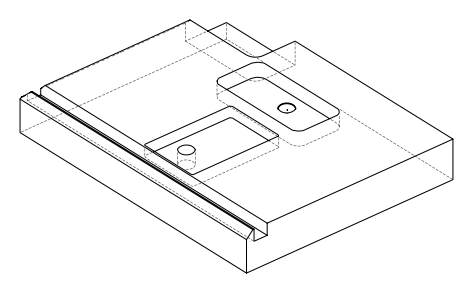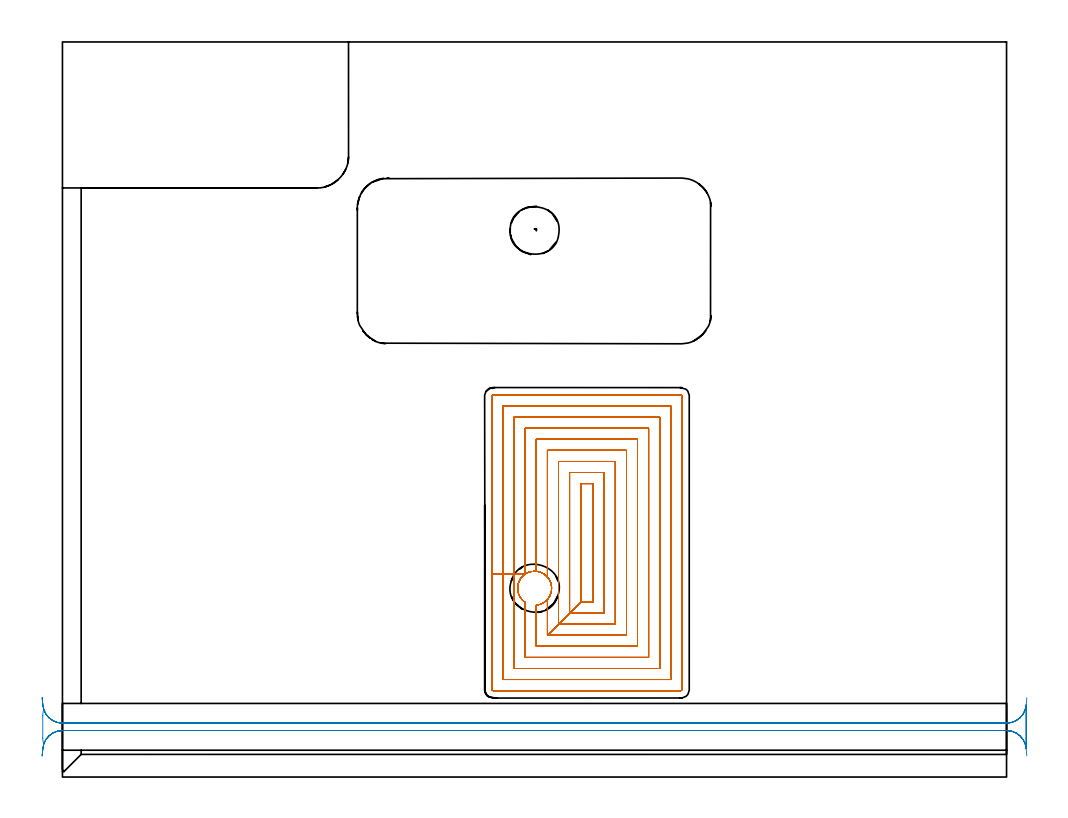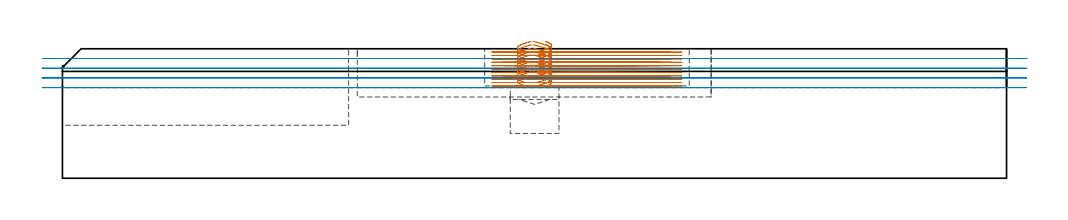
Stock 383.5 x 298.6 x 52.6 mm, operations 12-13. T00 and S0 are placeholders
(PLAN: 13 operations, 7 tool changes, 95.4 min)
(1 SPOT_DRILL | STEP1POCKET | NXT0321_9005460120000 | 0.05 min | 1884 mm3)
(2 SPOT_DRILL_1 | STEP1POCKET_1 | NXT0321_9005460120000 | 0.05 min | 2392 mm3)
(3 DRILL_BLIND_HOLE_INTO_CENTER | STEP1POCKET | NXT0301_128 | 0.09 min | 1872 mm3)
(4 DRILL_BLIND_HOLE_INTO_CENTER_1 | STEP1POCKET_1 | NXT0301_128 | 0.02 min | 0 mm3)
(5 MILL_ROUGH_BLIND_HOLE_CONTOUR | STEP1POCKET | NXT0201_013 | Spiral | 1.15 min | 6823 mm3)
(6 MILL_ROUGH_BLIND_HOLE_CONTOUR_1 | STEP1POCKET_1 | NXT0201_013 | Spiral | 0.23 min | 4014 mm3)
(7 AREA_MILL | FG_CHAMFER_SURFACE | UGT0205_001 | 0.33 min | 452 mm3)
(8 AREA_MILL_1 | FG_CHAMFER_SURFACE_1 | UGT0205_001 | 5.23 min | 6320 mm3)
(9 AREA_MILL_2 | FG_CHAMFER_SURFACE_2 | UGT0205_001 | 12.35 min | 16038 mm3)
(10 MILL_CORNER_NOTCH_RECTANGULAR | CORNER_NOTCH_RECTANGULAR | UGT0201_008 | Follow Part, ap 4, ae 75% | 11.73 min | 213066 mm3)
(11 MILL_RECTANGULAR_POCKET | POCKET_RECTANGULAR_STRAIGHT | UGT0201_094 | Follow Part, ap 5, ae 75% | 5.11 min | 181054 mm3)
(12 MILL_RECTANGULAR_POCKET_1 | POCKET_RECTANGULAR_STRAIGHT_1 | UGT0201_014 | Follow Part, ap 1.5, ae 75% | 52.23 min | 153447 mm3)
(13 MILL_RECTANGULAR_SLOT | SLOT_RECTANGULAR | UGT0201_008 | Follow Part, ap 4, ae 75% | 6.79 min | 114852 mm3)
(TOOL NXT0321_9005460120000 | NC Spot Drill, 142deg, 12mm, Carbide, Uncoated | D12 PA142 FL30 Z2)
(TOOL NXT0301_128 | Carbide Drill 12mm [861.1-1200-036A1-GP GC34] | D12 PA150 FL37.4 Z2)
(TOOL NXT0201_013 | ENDMILL 10mm | D10 FL30 Z4)
(TOOL UGT0205_001 | Chamfer Mill 20 x 3 x 45 deg. | D20 FL50 Z2)
(TOOL UGT0201_008 | End Mill 16 mm | D16 FL32 Z4)
(TOOL UGT0201_094 | End mill 20 mm | D20 FL38 Z4)
(TOOL UGT0201_014 | End mill 6 mm | D6 FL24 Z4)
(OP 12 MILL_RECTANGULAR_POCKET_1)
G17 G21 G94 G90
T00 M6
G54
G17 G0 G90 X191.253 Y83.584 S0 M3
G43 Z62.6 H0
Z55.6
G94 G1 X191.741 Y83.587 Z55.469 F250.
X192.351 Y83.579 Z55.306
X192.802 Y83.535 Z55.184
X193.359 Y83.407 Z55.031
X193.967 Y83.258 Z54.863
X194.324 Y83.134 Z54.762
X195.002 Y82.798 Z54.559
X195.468 Y82.557 Z54.419
X195.736 Y82.357 Z54.329
X196.032 Y82.135 Z54.23
X196.66 Y81.614 Z54.011
X196.711 Y81.566 Z53.993
X197.09 Y81.115 Z53.835
X197.16 Y81.025 Z53.804
X197.643 Y80.39 Z53.59
X197.877 Y79.963 Z53.46
X198.204 Y79.26 Z53.252
X198.281 Y79.067 Z53.196
X198.363 Y78.862 Z53.137
X198.491 Y78.339 Z52.993
X198.622 Y77.726 Z52.825
X198.685 Y77.267 Z52.701
X198.687 Y76.724 Z52.555
X198.678 Y76.12 Z52.394
X198.63 Y75.67 Z52.272
X198.499 Y75.104 Z52.117
X198.354 Y74.523 Z51.956
X198.198 Y74.101 Z51.836
X197.629 Y72.989 Z51.501
X197. Y72.184 Z51.227
Y57.6 F500.
X210.5 Y71.1
X215.6
Y119.2
X210.5
Y71.1
X206. Y66.6
X220.1
Y123.7
X206.
Y66.6
X201.5 Y62.1
X224.6
Y128.2
X201.5
Y62.1
X197. Y57.6
X229.1
Y132.7
X197.
Y81.222
G0 X196.102 Y82.076 Z55.6
G1 X196.66 Y81.614 Z55.406 F250.
X196.711 Y81.566 Z55.387
X197.09 Y81.115 Z55.229
X197.16 Y81.025 Z55.199
X197.643 Y80.39 Z54.985
X197.877 Y79.963 Z54.854
X198.204 Y79.26 Z54.647
X198.281 Y79.067 Z54.591
X198.363 Y78.862 Z54.532
X198.491 Y78.339 Z54.388
X198.622 Y77.726 Z54.22
X198.685 Y77.267 Z54.095
X198.687 Y76.724 Z53.95
X198.678 Y76.12 Z53.788
X198.63 Y75.67 Z53.667
X198.499 Y75.104 Z53.511
X198.354 Y74.523 Z53.351
X198.198 Y74.101 Z53.23
X197.629 Y72.989 Z52.895
X197.198 Y72.423 Z52.705
X197.114 Y72.32 Z52.669
X196.69 Y71.814 Z52.492
X196.632 Y71.755 Z52.47
X196.164 Y71.37 Z52.308
X196.068 Y71.296 Z52.275
X195.448 Y70.829 Z52.067
X195.021 Y70.604 Z51.938
X194.379 Y70.305 Z51.748
X194.273 Y70.256 Z51.717
X193.937 Y70.129 Z51.621
X192.785 Y69.869 Z51.304
X192.5 Y69.834 Z51.227
Y53.1 F500.
X233.6
Y137.2
X192.5
Y83.565
G0 X190.472 Y83.458 Z55.6
G1 X190.128 Y83.384 Z55.506 F250.
X189.591 Y83.249 Z55.357
X189.369 Y83.163 Z55.293
X188.487 Y82.753 Z55.033
X188.156 Y82.576 Z54.932
X188.114 Y82.549 Z54.919
X187.473 Y82.058 Z54.702
X186.912 Y81.587 Z54.506
X186.418 Y80.996 Z54.3
X185.956 Y80.393 Z54.096
X185.932 Y80.354 Z54.084
X185.337 Y79.153 Z53.725
X185.259 Y78.927 Z53.661
X185.104 Y78.308 Z53.49
X184.971 Y77.737 Z53.333
X184.922 Y77.29 Z53.212
X184.913 Y76.689 Z53.051
X184.914 Y76.142 Z52.904
X184.975 Y75.684 Z52.781
X185.106 Y75.073 Z52.613
X185.243 Y74.514 Z52.459
X185.686 Y73.493 Z52.161
X185.93 Y73.047 Z52.025
X186.418 Y72.404 Z51.808
X186.886 Y71.837 Z51.611
X187.482 Y71.337 Z51.403
X188. Y70.935 Z51.227
Y48.6 F500.
X238.1
Y141.7
X188.
Y82.461
X183.5
Y44.1
X242.6
Y146.2
X183.5
Y82.461
X179.
Y39.6
X247.1
Y150.7
X179.
Y82.461
X174.5
Y35.5
G3 X174.9 Y35.1 R0.4
G1 X251.2
G3 X251.6 Y35.5 R0.4
G1 Y154.8
G3 X251.2 Y155.2 R0.4
G1 X174.9
G3 X174.5 Y154.8 R0.4
G1 Y82.461
Y81.461
G0 X191.253 Y83.584 Z54.227
G1 X191.741 Y83.587 Z54.096 F250.
X192.351 Y83.579 Z53.933
X192.8 Y83.535 Z53.812
X193.422 Y83.392 Z53.641
X193.967 Y83.258 Z53.491
X194.324 Y83.134 Z53.389
X195. Y82.799 Z53.187
X195.472 Y82.555 Z53.045
X196.032 Y82.135 Z52.857
X196.66 Y81.614 Z52.639
X196.71 Y81.566 Z52.62
X197.09 Y81.115 Z52.462
X197.16 Y81.025 Z52.431
X197.643 Y80.39 Z52.218
X197.877 Y79.963 Z52.087
X198.204 Y79.26 Z51.879
X198.363 Y78.862 Z51.765
X198.491 Y78.339 Z51.62
X198.622 Y77.726 Z51.452
X198.685 Y77.267 Z51.328
X198.687 Y76.724 Z51.183
X198.678 Y76.12 Z51.021
X198.63 Y75.67 Z50.9
X198.499 Y75.104 Z50.744
X198.354 Y74.523 Z50.583
X198.198 Y74.101 Z50.463
X197.883 Y73.468 Z50.274
X197.63 Y72.99 Z50.128
X197. Y72.184 Z49.854
Y57.6 F500.
X210.5 Y71.1
X215.6
Y119.2
X210.5
Y71.1
X206. Y66.6
X220.1
Y123.7
X206.
Y66.6
X201.5 Y62.1
X224.6
Y128.2
X201.5
Y62.1
X197. Y57.6
X229.1
Y132.7
X197.
Y81.222
G0 X196.102 Y82.076 Z54.227
G1 X196.66 Y81.614 Z54.033 F250.
X196.71 Y81.566 Z54.014
X197.09 Y81.115 Z53.856
X197.16 Y81.025 Z53.826
X197.643 Y80.39 Z53.612
X197.877 Y79.963 Z53.482
X198.204 Y79.26 Z53.274
X198.363 Y78.862 Z53.159
X198.491 Y78.339 Z53.015
X198.622 Y77.726 Z52.847
X198.685 Y77.267 Z52.723
X198.687 Y76.724 Z52.577
X198.678 Y76.12 Z52.415
X198.63 Y75.67 Z52.294
X198.499 Y75.104 Z52.138
X198.354 Y74.523 Z51.978
X198.198 Y74.101 Z51.857
X197.883 Y73.468 Z51.668
X197.63 Y72.99 Z51.523
X197.188 Y72.411 Z51.328
X197.114 Y72.32 Z51.296
X196.69 Y71.814 Z51.12
X196.632 Y71.756 Z51.098
X196.152 Y71.361 Z50.931
X196.068 Y71.296 Z50.902
X195.448 Y70.829 Z50.695
X195.021 Y70.604 Z50.565
X194.273 Y70.256 Z50.344
X193.937 Y70.129 Z50.248
X193.391 Y69.999 Z50.097
X192.785 Y69.869 Z49.931
X192.5 Y69.834 Z49.854
Y53.1 F500.
X233.6
Y137.2
X192.5
Y83.565
G0 X190.472 Y83.458 Z54.227
G1 X190.128 Y83.384 Z54.133 F250.
X189.591 Y83.249 Z53.984
X189.369 Y83.163 Z53.921
X188.487 Y82.753 Z53.66
X188.156 Y82.576 Z53.559
X188.114 Y82.549 Z53.546
X187.473 Y82.058 Z53.33
X186.912 Y81.587 Z53.133
X186.418 Y80.996 Z52.927
X185.956 Y80.393 Z52.724
X185.932 Y80.354 Z52.711
X185.337 Y79.153 Z52.352
X185.259 Y78.927 Z52.288
X185.12 Y78.371 Z52.134
X184.971 Y77.735 Z51.96
X184.922 Y77.29 Z51.839
X184.914 Y76.751 Z51.695
X184.915 Y76.14 Z51.531
X184.975 Y75.684 Z51.408
X185.106 Y75.073 Z51.241
X185.243 Y74.514 Z51.087
X185.429 Y74.041 Z50.95
X185.686 Y73.493 Z50.788
X185.93 Y73.047 Z50.652
X186.418 Y72.404 Z50.436
X186.886 Y71.837 Z50.239
X187.482 Y71.337 Z50.03
X188. Y70.935 Z49.854
Y48.6 F500.
X238.1
Y141.7
X188.
Y82.461
X183.5
Y44.1
X242.6
Y146.2
X183.5
Y82.461
X179.
Y39.6
X247.1
Y150.7
X179.
Y82.461
X174.5
Y35.5
G3 X174.9 Y35.1 R0.4
G1 X251.2
G3 X251.6 Y35.5 R0.4
G1 Y154.8
G3 X251.2 Y155.2 R0.4
G1 X174.9
G3 X174.5 Y154.8 R0.4
G1 Y82.461
Y81.461
G0 X191.253 Y83.584 Z52.854
G1 X191.741 Y83.587 Z52.724 F250.
X192.351 Y83.579 Z52.56
X192.8 Y83.535 Z52.439
X193.422 Y83.392 Z52.268
X193.967 Y83.258 Z52.118
X194.323 Y83.134 Z52.017
X195.05 Y82.773 Z51.799
X195.471 Y82.555 Z51.672
X196.041 Y82.127 Z51.481
X196.66 Y81.614 Z51.266
X196.71 Y81.567 Z51.248
X197.097 Y81.106 Z51.086
X197.21 Y80.96 Z51.037
X197.643 Y80.39 Z50.845
X197.877 Y79.963 Z50.714
X198.204 Y79.26 Z50.507
X198.363 Y78.862 Z50.392
X198.491 Y78.339 Z50.248
X198.622 Y77.726 Z50.08
X198.685 Y77.267 Z49.955
X198.687 Y76.724 Z49.81
X198.678 Y76.12 Z49.648
X198.63 Y75.67 Z49.527
X198.499 Y75.104 Z49.371
X198.355 Y74.524 Z49.211
X198.196 Y74.098 Z49.089
X197.884 Y73.469 Z48.901
X197.628 Y72.987 Z48.755
X197. Y72.184 Z48.482
Y57.6 F500.
X210.5 Y71.1
X215.6
Y119.2
X210.5
Y71.1
X206. Y66.6
X220.1
Y123.7
X206.
Y66.6
X201.5 Y62.1
X224.6
Y128.2
X201.5
Y62.1
X197. Y57.6
X229.1
Y132.7
X197.
Y81.221
G0 X196.102 Y82.076 Z52.854
G1 X196.66 Y81.614 Z52.66 F250.
X196.71 Y81.567 Z52.642
X197.097 Y81.106 Z52.481
X197.21 Y80.96 Z52.431
X197.643 Y80.39 Z52.239
X197.877 Y79.963 Z52.109
X198.204 Y79.26 Z51.901
X198.363 Y78.862 Z51.786
X198.491 Y78.339 Z51.642
X198.622 Y77.726 Z51.474
X198.685 Y77.267 Z51.35
X198.687 Y76.724 Z51.204
X198.678 Y76.12 Z51.043
X198.63 Y75.67 Z50.921
X198.499 Y75.104 Z50.766
X198.355 Y74.524 Z50.605
X198.196 Y74.098 Z50.484
X197.884 Y73.469 Z50.296
X197.628 Y72.987 Z50.149
X197.191 Y72.415 Z49.956
X197.07 Y72.268 Z49.906
X196.69 Y71.814 Z49.747
X196.632 Y71.756 Z49.725
X196.159 Y71.367 Z49.561
X196.006 Y71.249 Z49.509
X195.444 Y70.827 Z49.321
X195.021 Y70.604 Z49.192
X194.273 Y70.256 Z48.971
X193.937 Y70.129 Z48.875
X193.391 Y69.999 Z48.725
X192.785 Y69.869 Z48.559
X192.5 Y69.834 Z48.482
Y53.1 F500.
X233.6
Y137.2
X192.5
Y83.565
G0 X190.472 Y83.458 Z52.854
G1 X190.128 Y83.384 Z52.76 F250.
X189.591 Y83.249 Z52.612
X189.369 Y83.163 Z52.548
X188.487 Y82.753 Z52.287
X188.156 Y82.576 Z52.187
X188.114 Y82.549 Z52.174
X187.463 Y82.05 Z51.954
X186.912 Y81.587 Z51.761
X186.418 Y80.996 Z51.554
X185.956 Y80.393 Z51.351
X185.932 Y80.354 Z51.339
X185.337 Y79.153 Z50.979
X185.259 Y78.927 Z50.915
X185.12 Y78.371 Z50.762
X184.971 Y77.735 Z50.587
X184.942 Y77.47 Z50.515
X184.922 Y77.29 Z50.467
X184.914 Y76.751 Z50.322
X184.915 Y76.14 Z50.159
X184.975 Y75.684 Z50.036
X185.106 Y75.073 Z49.868
X185.243 Y74.514 Z49.714
X185.429 Y74.041 Z49.578
X185.686 Y73.493 Z49.416
X185.93 Y73.047 Z49.279
X186.425 Y72.395 Z49.06
X186.886 Y71.838 Z48.866
X187.492 Y71.328 Z48.654
X188. Y70.935 Z48.482
Y48.6 F500.
X238.1
Y141.7
X188.
Y82.461
X183.5
Y44.1
X242.6
Y146.2
X183.5
Y82.461
X179.
Y39.6
X247.1
Y150.7
X179.
Y82.461
X174.5
Y35.5
G3 X174.9 Y35.1 R0.4
G1 X251.2
G3 X251.6 Y35.5 R0.4
G1 Y154.8
G3 X251.2 Y155.2 R0.4
G1 X174.9
G3 X174.5 Y154.8 R0.4
G1 Y82.461
Y81.461
G0 X191.253 Y83.584 Z51.482
G1 X191.741 Y83.587 Z51.351 F250.
X192.351 Y83.579 Z51.187
X192.802 Y83.535 Z51.066
X193.359 Y83.407 Z50.913
X193.967 Y83.258 Z50.745
X194.323 Y83.134 Z50.644
X195.056 Y82.77 Z50.425
X195.468 Y82.558 Z50.301
X196.041 Y82.127 Z50.109
X196.66 Y81.614 Z49.893
X196.71 Y81.567 Z49.875
X197.094 Y81.109 Z49.715
X197.273 Y80.877 Z49.636
X197.643 Y80.39 Z49.472
X197.877 Y79.963 Z49.342
X198.204 Y79.26 Z49.134
X198.363 Y78.862 Z49.019
X198.491 Y78.339 Z48.875
X198.622 Y77.726 Z48.707
X198.685 Y77.267 Z48.583
X198.687 Y76.724 Z48.437
X198.678 Y76.12 Z48.275
X198.63 Y75.67 Z48.154
X198.499 Y75.104 Z47.999
X198.355 Y74.525 Z47.838
X198.195 Y74.097 Z47.716
X198.168 Y74.041 Z47.699
X197.884 Y73.469 Z47.528
X197.627 Y72.986 Z47.382
X197. Y72.184 Z47.109
Y57.6 F500.
X210.5 Y71.1
X215.6
Y119.2
X210.5
Y71.1
X206. Y66.6
X220.1
Y123.7
X206.
Y66.6
X201.5 Y62.1
X224.6
Y128.2
X201.5
Y62.1
X197. Y57.6
X229.1
Y132.7
X197.
Y81.221
G0 X196.102 Y82.076 Z51.482
G1 X196.66 Y81.614 Z51.288 F250.
X196.71 Y81.567 Z51.269
X197.094 Y81.109 Z51.109
X197.273 Y80.877 Z51.03
X197.643 Y80.39 Z50.867
X197.877 Y79.963 Z50.736
X198.204 Y79.26 Z50.528
X198.363 Y78.862 Z50.414
X198.491 Y78.339 Z50.269
X198.622 Y77.726 Z50.101
X198.685 Y77.267 Z49.977
X198.687 Y76.724 Z49.832
X198.678 Y76.12 Z49.67
X198.63 Y75.67 Z49.549
X198.499 Y75.104 Z49.393
X198.355 Y74.525 Z49.233
X198.195 Y74.097 Z49.111
X198.168 Y74.041 Z49.094
X197.884 Y73.469 Z48.923
X197.627 Y72.986 Z48.776
X197.015 Y72.203 Z48.51
X196.69 Y71.814 Z48.374
X196.632 Y71.755 Z48.352
X196.169 Y71.374 Z48.191
X196.006 Y71.249 Z48.136
X195.444 Y70.827 Z47.948
X195.021 Y70.604 Z47.82
X194.273 Y70.256 Z47.599
X193.937 Y70.129 Z47.502
X193.391 Y69.999 Z47.352
X192.785 Y69.869 Z47.186
X192.5 Y69.834 Z47.109
Y53.1 F500.
X233.6
Y137.2
X192.5
Y83.565
G0 X190.472 Y83.458 Z51.482
G1 X190.128 Y83.384 Z51.387 F250.
X189.591 Y83.249 Z51.239
X189.369 Y83.163 Z51.175
X188.487 Y82.753 Z50.915
X188.156 Y82.576 Z50.814
X188.114 Y82.549 Z50.801
X187.461 Y82.049 Z50.58
X186.912 Y81.587 Z50.388
X186.418 Y80.996 Z50.182
X185.956 Y80.393 Z49.978
X185.932 Y80.354 Z49.966
X185.337 Y79.153 Z49.607
X185.259 Y78.927 Z49.543
X185.104 Y78.308 Z49.372
X184.971 Y77.737 Z49.215
X184.922 Y77.29 Z49.094
X184.913 Y76.689 Z48.933
X184.914 Y76.142 Z48.786
X184.975 Y75.684 Z48.663
X185.106 Y75.073 Z48.495
X185.243 Y74.514 Z48.341
X185.686 Y73.493 Z48.043
X185.93 Y73.047 Z47.906
X186.423 Y72.398 Z47.688
X186.886 Y71.838 Z47.493
X187.488 Y71.332 Z47.283
X188. Y70.935 Z47.109
Y48.6 F500.
X238.1
Y141.7
X188.
Y82.461
X183.5
Y44.1
X242.6
Y146.2
X183.5
Y82.461
X179.
Y39.6
X247.1
Y150.7
X179.
Y82.461
X174.5
Y35.5
G3 X174.9 Y35.1 R0.4
G1 X251.2
G3 X251.6 Y35.5 R0.4
G1 Y154.8
G3 X251.2 Y155.2 R0.4
G1 X174.9
G3 X174.5 Y154.8 R0.4
G1 Y82.461
Y81.461
G0 X191.253 Y83.584 Z50.109
G1 X191.741 Y83.587 Z49.978 F250.
X192.351 Y83.579 Z49.815
X192.802 Y83.535 Z49.693
X193.359 Y83.407 Z49.54
X193.967 Y83.258 Z49.372
X194.324 Y83.134 Z49.271
X195.002 Y82.798 Z49.069
X195.468 Y82.557 Z48.928
X196.032 Y82.135 Z48.739
X196.66 Y81.614 Z48.52
X196.71 Y81.566 Z48.502
X197.086 Y81.12 Z48.346
X197.273 Y80.877 Z48.263
X197.643 Y80.39 Z48.099
X197.877 Y79.963 Z47.969
X198.204 Y79.26 Z47.761
X198.363 Y78.862 Z47.646
X198.491 Y78.339 Z47.502
X198.622 Y77.726 Z47.334
X198.685 Y77.267 Z47.21
X198.687 Y76.724 Z47.065
X198.678 Y76.12 Z46.903
X198.63 Y75.67 Z46.782
X198.499 Y75.104 Z46.626
X198.355 Y74.525 Z46.466
X198.195 Y74.097 Z46.344
X198.168 Y74.041 Z46.327
X197.883 Y73.468 Z46.155
X197.629 Y72.989 Z46.01
X197.202 Y72.428 Z45.821
X197. Y72.184 Z45.736
Y57.6 F500.
X210.5 Y71.1
X215.6
Y119.2
X210.5
Y71.1
X206. Y66.6
X220.1
Y123.7
X206.
Y66.6
X201.5 Y62.1
X224.6
Y128.2
X201.5
Y62.1
X197. Y57.6
X229.1
Y132.7
X197.
Y81.222
G0 X196.102 Y82.076 Z50.109
G1 X196.66 Y81.614 Z49.915 F250.
X196.71 Y81.566 Z49.896
X197.086 Y81.12 Z49.74
X197.273 Y80.877 Z49.658
X197.643 Y80.39 Z49.494
X197.877 Y79.963 Z49.363
X198.204 Y79.26 Z49.156
X198.363 Y78.862 Z49.041
X198.491 Y78.339 Z48.897
X198.622 Y77.726 Z48.729
X198.685 Y77.267 Z48.604
X198.687 Y76.724 Z48.459
X198.678 Y76.12 Z48.297
X198.63 Y75.67 Z48.176
X198.499 Y75.104 Z48.02
X198.355 Y74.525 Z47.86
X198.195 Y74.097 Z47.738
X198.168 Y74.041 Z47.721
X197.883 Y73.468 Z47.55
X197.629 Y72.989 Z47.405
X197.202 Y72.428 Z47.216
X197.015 Y72.203 Z47.137
X196.69 Y71.814 Z47.001
X196.632 Y71.755 Z46.979
X196.164 Y71.37 Z46.817
X196.068 Y71.296 Z46.784
X195.448 Y70.829 Z46.577
X195.021 Y70.604 Z46.447
X194.273 Y70.256 Z46.226
X193.937 Y70.129 Z46.13
X193.391 Y69.999 Z45.979
X192.785 Y69.869 Z45.813
X192.5 Y69.834 Z45.736
Y53.1 F500.
X233.6
Y137.2
X192.5
Y83.565
G0 X190.472 Y83.458 Z50.109
G1 X190.128 Y83.384 Z50.015 F250.
X189.591 Y83.249 Z49.866
X189.369 Y83.163 Z49.802
X188.487 Y82.753 Z49.542
X188.156 Y82.576 Z49.441
X188.114 Y82.549 Z49.428
X187.476 Y82.06 Z49.213
X186.912 Y81.587 Z49.015
X186.418 Y80.996 Z48.809
X185.956 Y80.393 Z48.605
X185.932 Y80.354 Z48.593
X185.337 Y79.153 Z48.234
X185.259 Y78.927 Z48.17
X185.104 Y78.308 Z47.999
X184.971 Y77.737 Z47.842
X184.922 Y77.29 Z47.721
X184.913 Y76.689 Z47.56
X184.914 Y76.142 Z47.414
X184.975 Y75.684 Z47.29
X185.106 Y75.073 Z47.122
X185.243 Y74.514 Z46.968
X185.686 Y73.493 Z46.67
X185.93 Y73.047 Z46.534
X186.42 Y72.402 Z46.317
X186.886 Y71.837 Z46.12
X187.484 Y71.335 Z45.911
X188. Y70.935 Z45.736
Y48.6 F500.
X238.1
Y141.7
X188.
Y82.461
X183.5
Y44.1
X242.6
Y146.2
X183.5
Y82.461
X179.
Y39.6
X247.1
Y150.7
X179.
Y82.461
X174.5
Y35.5
G3 X174.9 Y35.1 R0.4
G1 X251.2
G3 X251.6 Y35.5 R0.4
G1 Y154.8
G3 X251.2 Y155.2 R0.4
G1 X174.9
G3 X174.5 Y154.8 R0.4
G1 Y82.461
Y81.461
G0 X191.253 Y83.584 Z48.736
G1 X191.741 Y83.587 Z48.606 F250.
X192.351 Y83.579 Z48.442
X192.802 Y83.535 Z48.321
X193.359 Y83.407 Z48.167
X193.967 Y83.258 Z48.
X194.324 Y83.134 Z47.899
X195.002 Y82.798 Z47.696
X195.468 Y82.557 Z47.555
X196.032 Y82.135 Z47.366
X196.66 Y81.614 Z47.148
X196.71 Y81.566 Z47.129
X197.09 Y81.115 Z46.971
X197.16 Y81.025 Z46.941
X197.643 Y80.39 Z46.727
X197.877 Y79.963 Z46.596
X198.204 Y79.26 Z46.389
X198.363 Y78.862 Z46.274
X198.491 Y78.339 Z46.13
X198.622 Y77.726 Z45.962
X198.685 Y77.267 Z45.837
X198.687 Y76.724 Z45.692
X198.678 Y76.12 Z45.53
X198.63 Y75.67 Z45.409
X198.499 Y75.104 Z45.253
X198.354 Y74.523 Z45.093
X198.198 Y74.101 Z44.972
X197.883 Y73.468 Z44.783
X197.629 Y72.989 Z44.637
X197. Y72.184 Z44.364
Y57.6 F500.
X210.5 Y71.1
X215.6
Y119.2
X210.5
Y71.1
X206. Y66.6
X220.1
Y123.7
X206.
Y66.6
X201.5 Y62.1
X224.6
Y128.2
X201.5
Y62.1
X197. Y57.6
X229.1
Y132.7
X197.
Y81.222
G0 X196.102 Y82.076 Z48.736
G1 X196.66 Y81.614 Z48.542 F250.
X196.71 Y81.566 Z48.524
X197.09 Y81.115 Z48.365
X197.16 Y81.025 Z48.335
X197.643 Y80.39 Z48.121
X197.877 Y79.963 Z47.991
X198.204 Y79.26 Z47.783
X198.363 Y78.862 Z47.668
X198.491 Y78.339 Z47.524
X198.622 Y77.726 Z47.356
X198.685 Y77.267 Z47.232
X198.687 Y76.724 Z47.086
X198.678 Y76.12 Z46.925
X198.63 Y75.67 Z46.803
X198.499 Y75.104 Z46.648
X198.354 Y74.523 Z46.487
X198.198 Y74.101 Z46.366
X197.883 Y73.468 Z46.177
X197.629 Y72.989 Z46.032
X197.198 Y72.423 Z45.841
X197.114 Y72.32 Z45.806
X196.69 Y71.814 Z45.629
X196.632 Y71.755 Z45.606
X196.164 Y71.37 Z45.444
X196.068 Y71.296 Z45.412
X195.448 Y70.829 Z45.204
X195.021 Y70.604 Z45.074
X194.273 Y70.256 Z44.853
X193.937 Y70.129 Z44.757
X193.391 Y69.999 Z44.607
X192.785 Y69.869 Z44.441
X192.5 Y69.834 Z44.364
Y53.1 F500.
X233.6
Y137.2
X192.5
Y83.565
G0 X190.472 Y83.458 Z48.736
G1 X190.128 Y83.384 Z48.642 F250.
X189.591 Y83.249 Z48.494
X189.369 Y83.163 Z48.43
X188.487 Y82.753 Z48.169
X188.156 Y82.576 Z48.068
X188.114 Y82.549 Z48.055
X187.478 Y82.062 Z47.841
X186.912 Y81.587 Z47.642
X186.418 Y80.996 Z47.436
X185.956 Y80.393 Z47.233
X185.932 Y80.354 Z47.22
X185.337 Y79.153 Z46.861
X185.259 Y78.927 Z46.797
X185.104 Y78.308 Z46.626
X184.971 Y77.737 Z46.469
X184.922 Y77.29 Z46.349
X184.913 Y76.689 Z46.187
X184.914 Y76.142 Z46.041
X184.975 Y75.684 Z45.917
X185.106 Y75.073 Z45.75
X185.243 Y74.514 Z45.596
X185.686 Y73.493 Z45.297
X185.93 Y73.047 Z45.161
X186.417 Y72.405 Z44.945
X186.886 Y71.837 Z44.748
X187.479 Y71.339 Z44.54
X188. Y70.935 Z44.364
Y48.6 F500.
X238.1
Y141.7
X188.
Y82.461
X183.5
Y44.1
X242.6
Y146.2
X183.5
Y82.461
X179.
Y39.6
X247.1
Y150.7
X179.
Y82.461
X174.5
Y35.5
G3 X174.9 Y35.1 R0.4
G1 X251.2
G3 X251.6 Y35.5 R0.4
G1 Y154.8
G3 X251.2 Y155.2 R0.4
G1 X174.9
G3 X174.5 Y154.8 R0.4
G1 Y82.461
Y81.461
G0 X191.253 Y83.584 Z47.364
G1 X191.741 Y83.587 Z47.233 F250.
X192.351 Y83.579 Z47.069
X192.802 Y83.535 Z46.948
X193.359 Y83.407 Z46.795
X193.967 Y83.258 Z46.627
X194.324 Y83.134 Z46.526
X195.002 Y82.798 Z46.323
X195.468 Y82.557 Z46.182
X196.032 Y82.135 Z45.994
X196.66 Y81.614 Z45.775
X196.71 Y81.566 Z45.756
X197.09 Y81.115 Z45.598
X197.16 Y81.025 Z45.568
X197.643 Y80.39 Z45.354
X197.877 Y79.963 Z45.224
X198.204 Y79.26 Z45.016
X198.363 Y78.862 Z44.901
X198.491 Y78.339 Z44.757
X198.622 Y77.726 Z44.589
X198.685 Y77.267 Z44.465
X198.687 Y76.724 Z44.319
X198.678 Y76.12 Z44.157
X198.63 Y75.67 Z44.036
X198.499 Y75.104 Z43.88
X198.354 Y74.523 Z43.72
X198.198 Y74.101 Z43.599
X197.883 Y73.468 Z43.41
X197.629 Y72.989 Z43.265
X197. Y72.184 Z42.991
Y57.6 F500.
X210.5 Y71.1
X215.6
Y119.2
X210.5
Y71.1
X206. Y66.6
X220.1
Y123.7
X206.
Y66.6
X201.5 Y62.1
X224.6
Y128.2
X201.5
Y62.1
X197. Y57.6
X229.1
Y132.7
X197.
Y81.222
G0 X196.102 Y82.076 Z47.364
G1 X196.66 Y81.614 Z47.17 F250.
X196.71 Y81.566 Z47.151
X197.09 Y81.115 Z46.993
X197.16 Y81.025 Z46.962
X197.643 Y80.39 Z46.748
X197.877 Y79.963 Z46.618
X198.204 Y79.26 Z46.41
X198.363 Y78.862 Z46.295
X198.491 Y78.339 Z46.151
X198.622 Y77.726 Z45.983
X198.685 Y77.267 Z45.859
X198.687 Y76.724 Z45.714
X198.678 Y76.12 Z45.552
X198.63 Y75.67 Z45.431
X198.499 Y75.104 Z45.275
X198.354 Y74.523 Z45.114
X198.198 Y74.101 Z44.994
X197.883 Y73.468 Z44.804
X197.629 Y72.989 Z44.659
X197.198 Y72.423 Z44.468
X197.114 Y72.32 Z44.433
X196.69 Y71.814 Z44.256
X196.632 Y71.755 Z44.234
X196.164 Y71.37 Z44.071
X196.068 Y71.296 Z44.039
X195.448 Y70.829 Z43.831
X195.021 Y70.604 Z43.702
X194.273 Y70.256 Z43.481
X193.937 Y70.129 Z43.384
X193.391 Y69.999 Z43.234
X192.785 Y69.869 Z43.068
X192.5 Y69.834 Z42.991
Y53.1 F500.
X233.6
Y137.2
X192.5
Y83.565
G0 X190.472 Y83.458 Z47.364
G1 X190.128 Y83.384 Z47.269 F250.
X189.591 Y83.249 Z47.121
X189.369 Y83.163 Z47.057
X188.487 Y82.753 Z46.797
X188.156 Y82.576 Z46.696
X188.114 Y82.549 Z46.683
X187.476 Y82.06 Z46.467
X186.912 Y81.587 Z46.27
X186.418 Y80.996 Z46.063
X185.956 Y80.393 Z45.86
X185.932 Y80.354 Z45.848
X185.337 Y79.153 Z45.489
X185.259 Y78.927 Z45.424
X185.104 Y78.308 Z45.254
X184.971 Y77.737 Z45.096
X184.922 Y77.29 Z44.976
X184.913 Y76.689 Z44.815
X184.914 Y76.142 Z44.668
X184.975 Y75.684 Z44.545
X185.106 Y75.073 Z44.377
X185.243 Y74.514 Z44.223
X185.429 Y74.041 Z44.087
X185.685 Y73.494 Z43.925
X185.93 Y73.047 Z43.788
X186.414 Y72.409 Z43.574
X186.887 Y71.837 Z43.375
X187.475 Y71.342 Z43.169
X188. Y70.935 Z42.991
Y48.6 F500.
X238.1
Y141.7
X188.
Y82.461
X183.5
Y44.1
X242.6
Y146.2
X183.5
Y82.461
X179.
Y39.6
X247.1
Y150.7
X179.
Y82.461
X174.5
Y35.5
G3 X174.9 Y35.1 R0.4
G1 X251.2
G3 X251.6 Y35.5 R0.4
G1 Y154.8
G3 X251.2 Y155.2 R0.4
G1 X174.9
G3 X174.5 Y154.8 R0.4
G1 Y82.461
Y81.461
G0 X191.253 Y83.584 Z45.991
G1 X191.741 Y83.587 Z45.86 F250.
X192.351 Y83.579 Z45.697
X192.802 Y83.535 Z45.575
X193.359 Y83.407 Z45.422
X193.967 Y83.258 Z45.254
X194.324 Y83.134 Z45.153
X195.002 Y82.798 Z44.95
X195.468 Y82.557 Z44.81
X196.032 Y82.135 Z44.621
X196.66 Y81.614 Z44.402
X196.71 Y81.566 Z44.384
X197.09 Y81.115 Z44.226
X197.16 Y81.025 Z44.195
X197.643 Y80.39 Z43.981
X197.877 Y79.963 Z43.851
X198.204 Y79.26 Z43.643
X198.363 Y78.862 Z43.528
X198.491 Y78.339 Z43.384
X198.622 Y77.726 Z43.216
X198.685 Y77.267 Z43.092
X198.687 Y76.724 Z42.946
X198.678 Y76.12 Z42.785
X198.63 Y75.67 Z42.663
X198.499 Y75.104 Z42.508
X198.354 Y74.523 Z42.347
X198.198 Y74.101 Z42.227
X197.883 Y73.468 Z42.037
X197.629 Y72.989 Z41.892
X197. Y72.184 Z41.618
Y57.6 F500.
X210.5 Y71.1
X215.6
Y119.2
X210.5
Y71.1
X206. Y66.6
X220.1
Y123.7
X206.
Y66.6
X201.5 Y62.1
X224.6
Y128.2
X201.5
Y62.1
X197. Y57.6
X229.1
Y132.7
X197.
Y81.222
G0 X196.102 Y82.076 Z45.991
G1 X196.66 Y81.614 Z45.797 F250.
X196.71 Y81.566 Z45.778
X197.09 Y81.115 Z45.62
X197.16 Y81.025 Z45.59
X197.643 Y80.39 Z45.376
X197.877 Y79.963 Z45.245
X198.204 Y79.26 Z45.038
X198.363 Y78.862 Z44.923
X198.491 Y78.339 Z44.779
X198.622 Y77.726 Z44.611
X198.685 Y77.267 Z44.486
X198.687 Y76.724 Z44.341
X198.678 Y76.12 Z44.179
X198.63 Y75.67 Z44.058
X198.499 Y75.104 Z43.902
X198.354 Y74.523 Z43.742
X198.198 Y74.101 Z43.621
X197.883 Y73.468 Z43.432
X197.629 Y72.989 Z43.286
X197.198 Y72.423 Z43.096
X197.114 Y72.32 Z43.06
X196.69 Y71.814 Z42.883
X196.632 Y71.755 Z42.861
X196.164 Y71.37 Z42.699
X196.068 Y71.296 Z42.666
X195.448 Y70.829 Z42.458
X195.021 Y70.604 Z42.329
X194.273 Y70.256 Z42.108
X193.937 Y70.129 Z42.012
X193.391 Y69.999 Z41.861
X192.785 Y69.869 Z41.695
X192.5 Y69.834 Z41.618
Y53.1 F500.
X233.6
Y137.2
X192.5
Y83.565
G0 X190.472 Y83.458 Z45.991
G1 X190.128 Y83.384 Z45.897 F250.
X189.591 Y83.249 Z45.748
X189.369 Y83.163 Z45.684
X188.487 Y82.753 Z45.424
X188.156 Y82.576 Z45.323
X188.114 Y82.549 Z45.31
X187.473 Y82.058 Z45.093
X186.912 Y81.587 Z44.897
X186.418 Y80.996 Z44.691
X185.956 Y80.393 Z44.487
X185.932 Y80.354 Z44.475
X185.337 Y79.153 Z44.116
X185.259 Y78.927 Z44.052
X185.104 Y78.308 Z43.881
X184.971 Y77.737 Z43.724
X184.922 Y77.29 Z43.603
X184.913 Y76.689 Z43.442
X184.914 Y76.142 Z43.296
X184.975 Y75.684 Z43.172
X185.106 Y75.073 Z43.004
X185.243 Y74.514 Z42.85
X185.418 Y74.061 Z42.72
X185.611 Y73.641 Z42.596
X185.93 Y73.046 Z42.415
X186.412 Y72.412 Z42.202
X186.887 Y71.837 Z42.002
X187.47 Y71.346 Z41.798
X188. Y70.935 Z41.618
Y48.6 F500.
X238.1
Y141.7
X188.
Y82.461
X183.5
Y44.1
X242.6
Y146.2
X183.5
Y82.461
X179.
Y39.6
X247.1
Y150.7
X179.
Y82.461
X174.5
Y35.5
G3 X174.9 Y35.1 R0.4
G1 X251.2
G3 X251.6 Y35.5 R0.4
G1 Y154.8
G3 X251.2 Y155.2 R0.4
G1 X174.9
G3 X174.5 Y154.8 R0.4
G1 Y82.461
Y81.461
G0 X191.253 Y83.584 Z44.618
G1 X191.741 Y83.587 Z44.487 F250.
X192.351 Y83.579 Z44.324
X192.802 Y83.535 Z44.202
X193.359 Y83.407 Z44.049
X193.967 Y83.258 Z43.882
X194.324 Y83.134 Z43.78
X195.002 Y82.798 Z43.578
X195.468 Y82.557 Z43.437
X196.032 Y82.135 Z43.248
X196.66 Y81.614 Z43.03
X196.71 Y81.566 Z43.011
X197.09 Y81.115 Z42.853
X197.16 Y81.025 Z42.822
X197.643 Y80.39 Z42.609
X197.877 Y79.963 Z42.478
X198.204 Y79.26 Z42.27
X198.363 Y78.862 Z42.156
X198.491 Y78.339 Z42.011
X198.622 Y77.726 Z41.843
X198.685 Y77.267 Z41.719
X198.687 Y76.724 Z41.574
X198.678 Y76.12 Z41.412
X198.63 Y75.67 Z41.291
X198.499 Y75.104 Z41.135
X198.354 Y74.523 Z40.974
X198.198 Y74.101 Z40.854
X197.883 Y73.468 Z40.664
X197.629 Y72.989 Z40.519
X197. Y72.184 Z40.245
Y57.6 F500.
X210.5 Y71.1
X215.6
Y119.2
X210.5
Y71.1
X206. Y66.6
X220.1
Y123.7
X206.
Y66.6
X201.5 Y62.1
X224.6
Y128.2
X201.5
Y62.1
X197. Y57.6
X229.1
Y132.7
X197.
Y81.222
G0 X196.102 Y82.076 Z44.618
G1 X196.66 Y81.614 Z44.424 F250.
X196.71 Y81.566 Z44.405
X197.09 Y81.115 Z44.247
X197.16 Y81.025 Z44.217
X197.643 Y80.39 Z44.003
X197.877 Y79.963 Z43.873
X198.204 Y79.26 Z43.665
X198.363 Y78.862 Z43.55
X198.491 Y78.339 Z43.406
X198.622 Y77.726 Z43.238
X198.685 Y77.267 Z43.114
X198.687 Y76.724 Z42.968
X198.678 Y76.12 Z42.806
X198.63 Y75.67 Z42.685
X198.499 Y75.104 Z42.529
X198.354 Y74.523 Z42.369
X198.198 Y74.101 Z42.248
X197.883 Y73.468 Z42.059
X197.629 Y72.989 Z41.914
X197.198 Y72.423 Z41.723
X197.114 Y72.32 Z41.687
X196.69 Y71.814 Z41.511
X196.632 Y71.755 Z41.488
X196.164 Y71.37 Z41.326
X196.068 Y71.296 Z41.293
X195.448 Y70.829 Z41.086
X195.021 Y70.604 Z40.956
X194.273 Y70.256 Z40.735
X193.937 Y70.129 Z40.639
X193.391 Y69.999 Z40.488
X192.785 Y69.869 Z40.322
X192.5 Y69.834 Z40.245
Y53.1 F500.
X233.6
Y137.2
X192.5
Y83.565
G0 X190.472 Y83.458 Z44.618
G1 X190.128 Y83.384 Z44.524 F250.
X189.591 Y83.249 Z44.375
X189.369 Y83.163 Z44.312
X188.487 Y82.753 Z44.051
X188.156 Y82.576 Z43.95
X188.114 Y82.549 Z43.937
X187.47 Y82.056 Z43.72
X186.912 Y81.587 Z43.525
X186.418 Y80.996 Z43.318
X185.956 Y80.393 Z43.115
X185.932 Y80.354 Z43.102
X185.337 Y79.153 Z42.743
X185.259 Y78.927 Z42.679
X185.104 Y78.308 Z42.508
X184.971 Y77.737 Z42.351
X184.922 Y77.29 Z42.23
X184.913 Y76.689 Z42.069
X184.914 Y76.142 Z41.923
X184.975 Y75.684 Z41.799
X185.106 Y75.073 Z41.632
X185.243 Y74.514 Z41.478
X185.418 Y74.061 Z41.347
X185.608 Y73.646 Z41.225
X185.93 Y73.046 Z41.043
X186.409 Y72.416 Z40.83
X186.887 Y71.837 Z40.629
X187.477 Y71.341 Z40.423
X188. Y70.935 Z40.245
Y48.6 F500.
X238.1
Y141.7
X188.
Y82.461
X183.5
Y44.1
X242.6
Y146.2
X183.5
Y82.461
X179.
Y39.6
X247.1
Y150.7
X179.
Y82.461
X174.5
Y35.5
G3 X174.9 Y35.1 R0.4
G1 X251.2
G3 X251.6 Y35.5 R0.4
G1 Y154.8
G3 X251.2 Y155.2 R0.4
G1 X174.9
G3 X174.5 Y154.8 R0.4
G1 Y82.461
Y81.461
G0 X191.253 Y83.584 Z43.245
G1 X191.741 Y83.587 Z43.115 F250.
X192.351 Y83.579 Z42.951
X192.802 Y83.535 Z42.83
X193.359 Y83.407 Z42.677
X193.967 Y83.258 Z42.509
X194.324 Y83.134 Z42.408
X195.002 Y82.798 Z42.205
X195.468 Y82.557 Z42.064
X196.032 Y82.135 Z41.876
X196.66 Y81.614 Z41.657
X196.71 Y81.566 Z41.638
X197.09 Y81.115 Z41.48
X197.16 Y81.025 Z41.45
X197.643 Y80.39 Z41.236
X197.877 Y79.963 Z41.105
X198.204 Y79.26 Z40.898
X198.363 Y78.862 Z40.783
X198.491 Y78.339 Z40.639
X198.622 Y77.726 Z40.471
X198.685 Y77.267 Z40.346
X198.687 Y76.724 Z40.201
X198.678 Y76.12 Z40.039
X198.63 Y75.67 Z39.918
X198.499 Y75.104 Z39.762
X198.354 Y74.523 Z39.602
X198.198 Y74.101 Z39.481
X197.883 Y73.468 Z39.292
X197.63 Y72.99 Z39.147
X197. Y72.184 Z38.873
Y57.6 F500.
X210.5 Y71.1
X215.6
Y119.2
X210.5
Y71.1
X206. Y66.6
X220.1
Y123.7
X206.
Y66.6
X201.5 Y62.1
X224.6
Y128.2
X201.5
Y62.1
X197. Y57.6
X229.1
Y132.7
X197.
Y81.222
G0 X196.102 Y82.076 Z43.245
G1 X196.66 Y81.614 Z43.051 F250.
X196.71 Y81.566 Z43.033
X197.09 Y81.115 Z42.875
X197.16 Y81.025 Z42.844
X197.643 Y80.39 Z42.63
X197.877 Y79.963 Z42.5
X198.204 Y79.26 Z42.292
X198.363 Y78.862 Z42.177
X198.491 Y78.339 Z42.033
X198.622 Y77.726 Z41.865
X198.685 Y77.267 Z41.741
X198.687 Y76.724 Z41.595
X198.678 Y76.12 Z41.434
X198.63 Y75.67 Z41.312
X198.499 Y75.104 Z41.157
X198.354 Y74.523 Z40.996
X198.198 Y74.101 Z40.876
X197.883 Y73.468 Z40.686
X197.63 Y72.99 Z40.541
X197.181 Y72.403 Z40.343
X197.114 Y72.32 Z40.315
X196.69 Y71.814 Z40.138
X196.633 Y71.756 Z40.116
X196.145 Y71.355 Z39.947
X196.068 Y71.296 Z39.921
X195.448 Y70.829 Z39.713
X195.021 Y70.604 Z39.583
X194.273 Y70.256 Z39.362
X193.937 Y70.129 Z39.266
X193.391 Y69.999 Z39.116
X192.785 Y69.869 Z38.95
X192.5 Y69.834 Z38.873
Y53.1 F500.
X233.6
Y137.2
X192.5
Y83.565
G0 X190.472 Y83.458 Z43.245
G1 X190.128 Y83.384 Z43.151 F250.
X189.591 Y83.249 Z43.003
X189.369 Y83.163 Z42.939
X188.487 Y82.753 Z42.679
X188.156 Y82.576 Z42.578
X188.114 Y82.549 Z42.565
X187.467 Y82.053 Z42.346
X186.912 Y81.587 Z42.152
X186.418 Y80.996 Z41.945
X185.956 Y80.393 Z41.742
X185.932 Y80.354 Z41.73
X185.337 Y79.153 Z41.371
X185.259 Y78.927 Z41.306
X185.104 Y78.308 Z41.135
X184.971 Y77.737 Z40.978
X184.922 Y77.29 Z40.858
X184.913 Y76.689 Z40.697
X184.914 Y76.142 Z40.55
X184.975 Y75.684 Z40.427
X185.106 Y75.073 Z40.259
X185.243 Y74.514 Z40.105
X185.423 Y74.053 Z39.972
X185.686 Y73.49 Z39.806
X185.93 Y73.047 Z39.67
X186.413 Y72.411 Z39.456
X186.887 Y71.837 Z39.257
X187.495 Y71.326 Z39.044
X188. Y70.935 Z38.873
Y48.6 F500.
X238.1
Y141.7
X188.
Y82.461
X183.5
Y44.1
X242.6
Y146.2
X183.5
Y82.461
X179.
Y39.6
X247.1
Y150.7
X179.
Y82.461
X174.5
Y35.5
G3 X174.9 Y35.1 R0.4
G1 X251.2
G3 X251.6 Y35.5 R0.4
G1 Y154.8
G3 X251.2 Y155.2 R0.4
G1 X174.9
G3 X174.5 Y154.8 R0.4
G1 Y82.461
Y81.461
G0 X191.252 Y83.584 Z41.873
G1 X191.76 Y83.587 Z41.737 F250.
X192.351 Y83.579 Z41.578
X192.764 Y83.539 Z41.467
X192.802 Y83.535 Z41.457
X193.379 Y83.403 Z41.298
X193.966 Y83.258 Z41.136
X194.328 Y83.132 Z41.034
X195.001 Y82.798 Z40.832
X195.47 Y82.557 Z40.691
X196.032 Y82.135 Z40.503
X196.66 Y81.614 Z40.284
X196.71 Y81.566 Z40.265
X197.09 Y81.115 Z40.107
X197.16 Y81.025 Z40.077
X197.644 Y80.389 Z39.863
X197.877 Y79.963 Z39.733
X198.204 Y79.26 Z39.525
X198.363 Y78.862 Z39.41
X198.491 Y78.339 Z39.266
X198.622 Y77.726 Z39.098
X198.685 Y77.267 Z38.974
X198.687 Y76.724 Z38.828
X198.678 Y76.12 Z38.666
X198.63 Y75.67 Z38.545
X198.499 Y75.104 Z38.389
X198.354 Y74.523 Z38.229
X198.198 Y74.102 Z38.109
X197.874 Y73.451 Z37.914
X197.63 Y72.99 Z37.774
X197. Y72.185 Z37.5
Y57.6 F500.
X210.5 Y71.1
X215.6
Y119.2
X210.5
Y71.1
X206. Y66.6
X220.1
Y123.7
X206.
Y66.6
X201.5 Y62.1
X224.6
Y128.2
X201.5
Y62.1
X197. Y57.6
X229.1
Y132.7
X197.
Y81.222
G0 X196.102 Y82.076 Z41.873
G1 X196.66 Y81.614 Z41.679 F250.
X196.71 Y81.566 Z41.66
X197.09 Y81.115 Z41.502
X197.16 Y81.025 Z41.472
X197.644 Y80.389 Z41.257
X197.877 Y79.963 Z41.127
X198.204 Y79.26 Z40.919
X198.363 Y78.862 Z40.805
X198.491 Y78.339 Z40.66
X198.622 Y77.726 Z40.492
X198.685 Y77.267 Z40.368
X198.687 Y76.724 Z40.223
X198.678 Y76.12 Z40.061
X198.63 Y75.67 Z39.94
X198.499 Y75.104 Z39.784
X198.354 Y74.523 Z39.623
X198.198 Y74.102 Z39.503
X197.874 Y73.451 Z39.308
X197.63 Y72.99 Z39.169
X197.181 Y72.403 Z38.971
X197.115 Y72.322 Z38.942
X196.685 Y71.808 Z38.763
X196.633 Y71.756 Z38.743
X196.145 Y71.355 Z38.574
X196.068 Y71.296 Z38.548
X195.448 Y70.829 Z38.34
X195.021 Y70.604 Z38.211
X194.273 Y70.256 Z37.99
X193.937 Y70.129 Z37.893
X193.391 Y69.999 Z37.743
X192.785 Y69.869 Z37.577
X192.5 Y69.834 Z37.5
Y53.1 F500.
X233.6
Y137.2
X192.5
Y83.565
G0 X190.472 Y83.458 Z41.873
G1 X190.147 Y83.388 Z41.784 F250.
X189.589 Y83.248 Z41.63
X189.369 Y83.163 Z41.566
X188.487 Y82.753 Z41.306
X188.156 Y82.576 Z41.205
X188.114 Y82.549 Z41.192
X187.464 Y82.051 Z40.972
X186.914 Y81.588 Z40.78
X186.418 Y80.995 Z40.572
X185.956 Y80.393 Z40.369
X185.932 Y80.354 Z40.357
X185.335 Y79.149 Z39.997
X185.259 Y78.927 Z39.934
X185.109 Y78.327 Z39.768
X184.971 Y77.737 Z39.605
X184.922 Y77.29 Z39.485
X184.914 Y76.708 Z39.329
Y76.141 Z39.177
X184.975 Y75.684 Z39.054
X185.102 Y75.092 Z38.891
X185.245 Y74.507 Z38.73
X185.431 Y74.036 Z38.594
X185.686 Y73.491 Z38.433
X185.93 Y73.047 Z38.297
X186.427 Y72.393 Z38.077
X186.886 Y71.838 Z37.884
X187.495 Y71.326 Z37.671
X188. Y70.935 Z37.5
Y48.6 F500.
X238.1
Y141.7
X188.
Y82.461
X183.5
Y44.1
X242.6
Y146.2
X183.5
Y82.461
X179.
Y39.6
X247.1
Y150.7
X179.
Y82.461
X174.5
Y35.5
G3 X174.9 Y35.1 R0.4
G1 X251.2
G3 X251.6 Y35.5 R0.4
G1 Y154.8
G3 X251.2 Y155.2 R0.4
G1 X174.9
G3 X174.5 Y154.8 R0.4
G1 Y82.461
Y81.461
G0 Z62.6
M5
M2
(OP 13 MILL_RECTANGULAR_SLOT)
G17 G21 G94 G90
T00 M6
G54
G17 G0 G90 X391.73 Y32.197 S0 M3
G43 Z62.6 H0
Z48.65
G94 G1 X391.47 Y29.208 F250.
G2 X383.5 Y21.9 R8. F500.
G1 X0.
G2 X-7.59 Y27.372 R8.
G1 X-7.619 Y27.381
G3 X-8. Y24.94 R8.
G1 Y15.841
G3 X-7.622 Y13.41 R8.
G1 X-7.593 Y13.419
G2 X0. Y18.9 R8.
G1 X383.5
G2 X391.47 Y11.592 R8.
G1 X391.73 Y8.603 F250.
G0 Z62.6
X-8.23
Z44.7
G1 X-7.97 Y11.592
G2 X0. Y18.9 R8. F500.
G1 X383.5
G2 X391.47 Y11.592 R8.
G1 X391.5
Y29.208
X391.47
G2 X383.5 Y21.9 R8.
G1 X0.
G2 X-7.97 Y29.208 R8.
G1 X-8.23 Y32.197 F250.
G0 Y8.603 Z40.75
G1 X-7.97 Y11.592
G2 X0. Y18.9 R8. F500.
G1 X383.5
G2 X391.47 Y11.592 R8.
G1 X391.5
Y29.208
X391.47
G2 X383.5 Y21.9 R8.
G1 X0.
G2 X-7.97 Y29.208 R8.
G1 X-8.23 Y32.197 F250.
G0 Y8.603 Z36.8
G1 X-7.97 Y11.592
G2 X0. Y18.9 R8. F500.
G1 X383.5
G2 X391.47 Y11.592 R8.
G1 X391.5
Y29.208
X391.47
G2 X383.5 Y21.9 R8.
G1 X0.
G2 X-7.97 Y29.208 R8.
G1 X-8.23 Y32.197 F250.
G0 Z62.6
M5
M2
